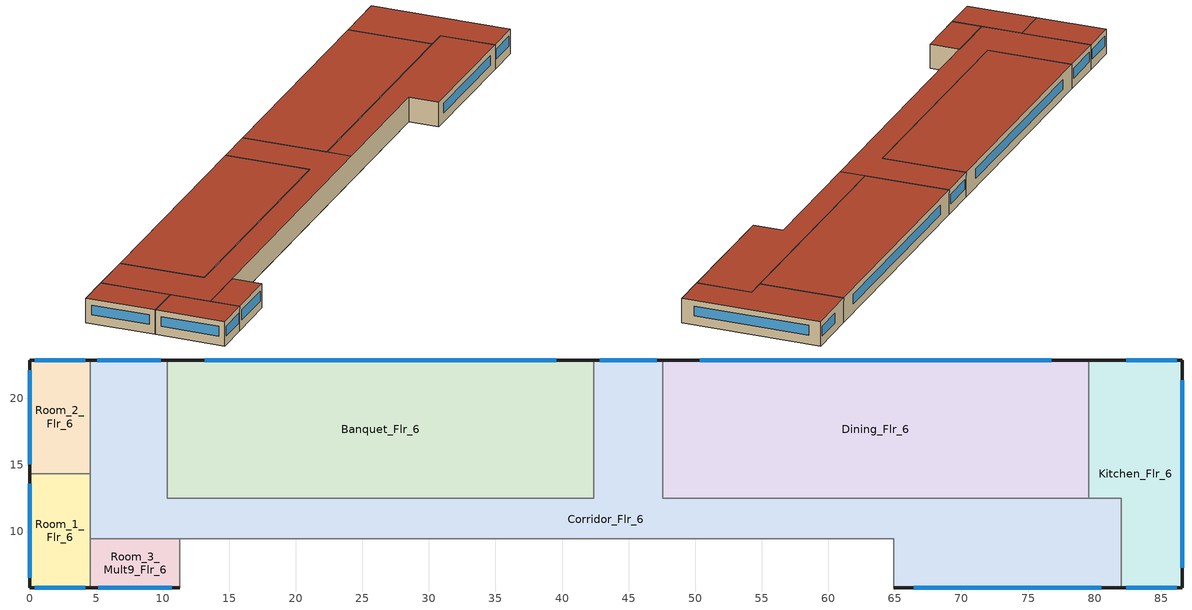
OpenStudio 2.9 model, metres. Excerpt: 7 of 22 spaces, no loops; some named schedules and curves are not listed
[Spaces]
Room_2_Flr_6
 floor adiabatic (Floor Adiabatic construction): 4.57,22.86 4.57,14.33 0,14.33 0,22.86 z16.15
 wall outside: 4.57,22.86 0,22.86 0,14.33 z16.15:19.2
 wall to Room_1_Flr_6: 0,14.33 4.57,14.33 z16.15:19.2
 wall to Corridor_Flr_6: 4.57,14.33 4.57,22.86 z16.15:19.2
 window: 0,22.11 0,15.07 / 4.17,22.86 0.4,22.86 z17.26:18.48
 roof outside: 4.57,14.33 4.57,22.86 0,22.86 0,14.33 z19.2
Banquet_Flr_6
 floor adiabatic (Floor Adiabatic construction): 42.37,22.86 42.37,12.5 10.36,12.5 10.36,22.86 z16.15
 wall outside: 42.37,22.86 10.36,22.86 z16.15:19.2
 wall to Corridor_Flr_6: 10.36,22.86 10.36,12.5 42.37,12.5 42.37,22.86 z16.15:19.2
 window: 39.57,22.86 13.16,22.86 z17.26:18.48
 roof outside: 42.37,12.5 42.37,22.86 10.36,22.86 10.36,12.5 z19.2
Corridor_Flr_6
 floor adiabatic (Floor Adiabatic construction): 47.55,22.86 47.55,12.5 81.99,12.5 81.99,5.79 64.92,5.79 64.92,9.45 4.57,9.45 4.57,22.86 10.36,22.86 10.36,12.5 42.37,12.5 42.37,22.86 z16.15
 wall outside: 64.92,5.79 81.99,5.79 / 47.55,22.86 42.37,22.86 / 10.36,22.86 4.57,22.86 z16.15:19.2
 wall to Room_1_Flr_6: 4.57,14.33 4.57,9.45 z16.15:19.2
 wall to Kitchen_Flr_6: 81.99,5.79 81.99,12.5 79.55,12.5 z16.15:19.2
 wall to Dining_Flr_6: 79.55,12.5 47.55,12.5 47.55,22.86 z16.15:19.2
 wall to Room_3_Mult9_Flr_6: 4.57,9.45 11.28,9.45 z16.15:19.2
 wall adiabatic (Wall Adiabatic construction): 64.92,9.45 64.92,5.79 z16.15:19.2
 wall adiabatic: 11.28,9.45 64.92,9.45 z16.15:19.2
 window: 66.42,5.79 80.5,5.79 / 47.09,22.86 42.82,22.86 / 9.86,22.86 5.08,22.86 z17.26:18.48
 roof outside: 81.99,5.79 81.99,12.5 47.55,12.5 47.55,9.45 64.92,9.45 64.92,5.79 z19.2; 47.55,9.45 47.55,22.86 42.37,22.86 42.37,12.5 10.36,12.5 10.36,22.86 4.57,22.86 4.57,9.45 z19.2
Room_3_Mult9_Flr_6
 floor adiabatic (Floor Adiabatic construction): 11.28,9.45 11.28,5.79 4.57,5.79 4.57,9.45 z16.15
 wall outside: 4.57,5.79 11.28,5.79 z16.15:19.2
 wall to Room_1_Flr_6: 4.57,9.45 4.57,5.79 z16.15:19.2
 wall adiabatic (Wall Adiabatic construction): 11.28,5.79 11.28,9.45 z16.15:19.2
 window: 5.16,5.79 10.69,5.79 z17.26:18.48
 roof outside: 11.28,5.79 11.28,9.45 4.57,9.45 4.57,5.79 z19.2
Dining_Flr_6
 floor adiabatic (Floor Adiabatic construction): 79.55,22.86 79.55,12.5 47.55,12.5 47.55,22.86 z16.15
 wall outside: 79.55,22.86 47.55,22.86 z16.15:19.2
 wall to Kitchen_Flr_6: 79.55,12.5 79.55,22.86 z16.15:19.2
 window: 76.75,22.86 50.35,22.86 z17.26:18.48
 roof outside: 79.55,12.5 79.55,22.86 47.55,22.86 47.55,12.5 z19.2
Room_1_Flr_6
 floor adiabatic (Floor Adiabatic construction): 4.57,14.33 4.57,5.79 0,5.79 0,14.33 z16.15
 wall outside: 0,14.33 0,5.79 4.57,5.79 z16.15:19.2
 window: 0,13.58 0,6.54 / 0.4,5.79 4.17,5.79 z17.26:18.48
 roof outside: 4.57,5.79 4.57,14.33 0,14.33 0,5.79 z19.2
Kitchen_Flr_6
 floor adiabatic (Floor Adiabatic construction): 86.56,22.86 86.56,5.79 81.99,5.79 81.99,12.5 79.55,12.5 79.55,22.86 z16.15
 wall outside: 81.99,5.79 86.56,5.79 86.56,22.86 79.55,22.86 z16.15:19.2
 window: 86.56,7.29 86.56,21.37 / 82.39,5.79 86.16,5.79 / 86.16,22.86 82.39,22.86 z17.26:18.48
 roof outside: 86.56,5.79 86.56,22.86 79.55,22.86 79.55,12.5 81.99,12.5 81.99,5.79 z19.2
[Site]
Chicago Ohare Intl Ap_IL_USA: Latitude {deg}=41.98; Longitude {deg}=-87.92; Time Zone {hr}=-6; Elevation {m}=201; Terrain=City
[Building]
-LargeHotel-ASHRAE 169-2006-5A created: 2020-03-26 09:36:42 -0700: North Axis {deg}=0; Default Construction Set=90.1-2013 - LrgHotel - ASHRAE 169-2006-5A; Standards Number of Stories=7; Standards Number of Above Ground Stories=6; Standards Building Type=LargeHotel
[ClimateZones]
Climate Zone Institution Name 1=ASHRAE; Climate Zone Document Name 1=ANSI/ASHRAE Standard 169; Climate Zone Document Year 1=2006; Climate Zone Value 1=5A
[Site:WaterMainsTemperature]
Calculation Method=Correlation; Annual Average Outdoor Air Temperature {C}=9.925; Maximum Difference In Monthly Average Outdoor Air Temperatures {deltaC}=28.7
[SizingPeriod:DesignDay] Barometric Pressure {Pa}=98934; Sky Clearness=0; Rain Indicator=0; Snow Indicator=0; Day of Month=21; Daylight Saving Time Indicator=0; Humidity Indicating Type=Wetbulb; Dry-Bulb Temperature Range Modifier Type=DefaultMultipliers
Name | Maximum Dry-Bulb Temperature {C} | Daily Dry-Bulb Temperature Range {deltaC} | Humidity Indicating Conditions at Maximum Dry-Bulb | Wind Speed {m/s} | Wind Direction {deg} | Month | Day Type | Solar Model Indicator | ASHRAE Taub | ASHRAE Taud
Chicago Ohare Intl Ap Ann Clg .4% Condns DB=>MWB | 33.3 | 10.5 | 23.7 | 5.2 | 230 | 7 | SummerDesignDay | ASHRAETau | 0.455 | 2.05
Chicago Ohare Intl Ap Ann Htg 99.6% Condns DB | -20 | 0 | -20 | 4.9 | 270 | 1 | WinterDesignDay | ASHRAEClearSky
[Site:GroundTemperature:BuildingSurface]
20.54, 20.52, 20.55, 20.63, 20.72, 23.01, 23.37, 23.43, 23.44, 21.14, 20.8, 20.64
[Material:NoMass] Thermal Absorptance=0.9; Solar Absorptance=0.7
Name | Roughness | Thermal Resistance {m2-K/W} | Visible Absorptance
CP02 CARPET PAD | VeryRough | 0.21648 | 0.8
Nonres_Floor_Insulation | MediumSmooth | 2.88292 | 0.7
Typical Insulation R-14.97 | Smooth | 2.63723 | 0.7
Typical Carpet Pad | Smooth | 0.21648 | 0.8
Typical Insulation R-8.72 | Smooth | 1.53614 | 0.7
Typical Insulation R-30.13 | Smooth | 5.30668 | 0.7
Typical Insulation R-1.15 | Smooth | 0.202509 | 0.7
Typical Insulation R-1.15 1 | Smooth | 0.202527 | 0.7
[Material]
Name | Roughness | Thickness {m} | Conductivity {W/m-K} | Density {kg/m3} | Specific Heat {J/kg-K} | Thermal Absorptance | Solar Absorptance | Visible Absorptance
100mm Normalweight concrete floor | MediumSmooth | 0.1016 | 2.31 | 2322 | 832
G01 13mm gypsum board | Smooth | 0.0127 | 0.16 | 800 | 1090 | 0.9 | 0.7 | 0.5
4 in. Normalweight Concrete Floor | MediumRough | 0.1016 | 2.31 | 2322 | 832 | 0.9 | 0.7 | 0.7
1IN Stucco | Smooth | 0.0253 | 0.6918 | 1858 | 837 | 0.9 | 0.7 | 0.92
8IN CONCRETE HW RefBldg | Rough | 0.2032 | 1.311 | 2240 | 836.8 | 0.9 | 0.7 | 0.7
1/2IN Gypsum | Smooth | 0.0127 | 0.16 | 784.9 | 830 | 0.9 | 0.4 | 0.4
Roof Membrane | VeryRough | 0.0095 | 0.16 | 1121.29 | 1460 | 0.9 | 0.7 | 0.7
Metal Roof Surface; F08 Metal surface | Smooth | 0.0008 | 45.28 | 7824 | 500 | 0.9 | 0.7 | 0.7
8 in. Normalweight Concrete Floor | MediumRough | 0.2032 | 2.31 | 2322 | 832 | 0.9 | 0.7 | 0.7
8 in. Concrete Block Basement Wall | MediumRough | 0.2032 | 1.326 | 1842 | 912 | 0.9 | 0.7 | 0.7
G05 25mm wood | MediumSmooth | 0.0254 | 0.15 | 608 | 1630 | 0.9 | 0.5 | 0.5
Std Wood 6inch | MediumSmooth | 0.15 | 0.12 | 540 | 1210 | 0.9 | 0.7 | 0.7
[Construction]
Floor Adiabatic construction: CP02 CARPET PAD, 100mm Normalweight concrete floor, Nonres_Floor_Insulation
Wall Adiabatic construction; LargeHotel Interior Wall: G01 13mm gypsum board, G01 13mm gypsum board
Typical Insulated Exterior Mass Floor R-17.54: Typical Insulation R-14.97, 4 in. Normalweight Concrete Floor, Typical Carpet Pad
Typical Insulated Exterior Mass Wall R-11.11: 1IN Stucco, 8IN CONCRETE HW RefBldg, Typical Insulation R-8.72, 1/2IN Gypsum
Typical IEAD Roof R-31.25: Roof Membrane, Typical Insulation R-30.13, Metal Roof Surface
LargeHotel Interior Floor: G01 13mm gypsum board, Nonres_Floor_Insulation, 100mm Normalweight concrete floor, CP02 CARPET PAD
LargeHotel Interior Ceiling: CP02 CARPET PAD, 100mm Normalweight concrete floor, Nonres_Floor_Insulation, G01 13mm gypsum board
Typical Insulated Carpeted 8in Slab Floor: 8 in. Normalweight Concrete Floor, Typical Carpet Pad
Typical Insulated Basement Mass Wall: 8 in. Concrete Block Basement Wall
U 0.48 SHGC 0.40 Dbl Ref-D Clr 6mm/13mm: REF D CLEAR 6MM, AIR 13MM, CLEAR 6MM
Typical Insulated Metal Door R-2.0: F08 Metal surface, Typical Insulation R-1.15
U 0.44 SHGC 0.26 Dbl Ref-B-H Clr 6mm/13mm Air: REF B CLEAR HI 6MM, AIR 13MM, CLEAR 6MM
Typical Overhead Door R-2.0: Typical Insulation R-1.15 1
Window_U_0.50_SHGC_0.40_Skylight_Frame_Width_0.430_in: Glass_2052_LayerAvg, Gap_1_W_0_0038, Glass_2027F_LayerAvg
Typical Interior Window: Clear 3mm
Typical Interior Door; Typical Interior Partition: G05 25mm wood
InteriorFurnishings: Std Wood 6inch
[DefaultConstructionSet]
90.1-2013 - LrgHotel - ASHRAE 169-2006-5A: Default Exterior Surface Constructions=Default Surface Constructions 1; Default Interior Surface Constructions=Default Surface Constructions 2; Default Ground Contact Surface Constructions=Default Surface Constructions 3; Default Exterior SubSurface Constructions=Default Sub Surface Constructions 1; Default Interior SubSurface Constructions=Default Sub Surface Constructions 2; Interior Partition Construction=Typical Interior Partition
[DefaultSurfaceConstructions]
Name | Floor Construction | Wall Construction | Roof Ceiling Construction
Default Surface Constructions 1 | Typical Insulated Exterior Mass Floor R-17.54 | Typical Insulated Exterior Mass Wall R-11.11 | Typical IEAD Roof R-31.25
Default Surface Constructions 2 | LargeHotel Interior Floor | LargeHotel Interior Wall | LargeHotel Interior Ceiling
Default Surface Constructions 3 | Typical Insulated Carpeted 8in Slab Floor | Typical Insulated Basement Mass Wall
[DefaultSubSurfaceConstructions]
Name | Fixed Window Construction | Operable Window Construction | Door Construction | Glass Door Construction | Overhead Door Construction | Skylight Construction | Tubular Daylight Dome Construction | Tubular Daylight Diffuser Construction
Default Sub Surface Constructions 1 | U 0.48 SHGC 0.40 Dbl Ref-D Clr 6mm/13mm | U 0.48 SHGC 0.40 Dbl Ref-D Clr 6mm/13mm | Typical Insulated Metal Door R-2.0 | U 0.44 SHGC 0.26 Dbl Ref-B-H Clr 6mm/13mm Air | Typical Overhead Door R-2.0 | Window_U_0.50_SHGC_0.40_Skylight_Frame_Width_0.430_in | Typical Interior Window | Typical Interior Window
Default Sub Surface Constructions 2 | Typical Interior Window | Typical Interior Window | Typical Interior Door
[WindowMaterial:Glazing] Optical Data Type=SpectralAverage; Infrared Transmittance at Normal Incidence=0; Dirt Correction Factor for Solar and Visible Transmittance=1; Solar Diffusing=No
Name | Thickness {m} | Solar Transmittance at Normal Incidence | Front Side Solar Reflectance at Normal Incidence | Back Side Solar Reflectance at Normal Incidence | Visible Transmittance at Normal Incidence | Front Side Visible Reflectance at Normal Incidence | Back Side Visible Reflectance at Normal Incidence | Front Side Infrared Hemispherical Emissivity | Back Side Infrared Hemispherical Emissivity | Conductivity {W/m-K}
REF D CLEAR 6MM | 0.006 | 0.429 | 0.308 | 0.379 | 0.334 | 0.453 | 0.505 | 0.84 | 0.82 | 0.9
CLEAR 6MM | 0.006 | 0.775 | 0.071 | 0.071 | 0.881 | 0.08 | 0.08 | 0.84 | 0.84 | 0.9
REF B CLEAR HI 6MM | 0.006 | 0.24 | 0.16 | 0.32 | 0.3 | 0.16 | 0.29 | 0.84 | 0.6 | 0.9
Glass_2052_LayerAvg | 0.00837 | 0.507767 | 0.054228 | 0.0544931 | 0.586833 | 0.05805 | 0.058397 | 0.84 | 0.84 | 1
Glass_2027F_LayerAvg | 0.004 | 0.369744 | 0.470069 | 0.340935 | 0.765222 | 0.0546 | 0.073741 | 0.03675 | 0.84 | 1
Clear 3mm | 0.003 | 0.837 | 0.075 | 0.075 | 0.898 | 0.081 | 0.081 | 0.84 | 0.84 | 0.9
[WindowMaterial:Gas] Gas Type=Air
Name | Thickness {m}
AIR 13MM | 0.0127
Gap_1_W_0_0038 | 0.0038
[Space] Building Story=Building Story 4; Part of Total Floor Area=Yes
Name | Space Type | Thermal Zone
Room_2_Flr_6 | LargeHotel GuestRoom3 | Room_2_Flr_6 ZN
Banquet_Flr_6 | LargeHotel Banquet | Banquet_Flr_6 ZN
Kitchen_Flr_6 | LargeHotel Kitchen | Kitchen_Flr_6 ZN
Corridor_Flr_6 | LargeHotel Corridor | Corridor_Flr_6 ZN
Room_3_Mult9_Flr_6 | LargeHotel GuestRoom4 | Room_3_Mult9_Flr_6 ZN
Dining_Flr_6 | LargeHotel Banquet | Dining_Flr_6 ZN
Room_1_Flr_6 | LargeHotel GuestRoom3 | Room_1_Flr_6 ZN
[BuildingStory]
Building Story 4: Nominal Z Coordinate {m}=16.152
[SpaceType] Standards Building Type=LargeHotel
Name | Default Schedule Set | Design Specification Outdoor Air Object | Standards Space Type
LargeHotel Banquet | LargeHotel Banquet Schedule Set | LargeHotel Banquet Ventilation | Banquet
LargeHotel Corridor | LargeHotel Corridor Schedule Set | LargeHotel Corridor Ventilation | Corridor
LargeHotel GuestRoom3 | LargeHotel GuestRoom3 Schedule Set | LargeHotel GuestRoom3 Ventilation | GuestRoom3
LargeHotel GuestRoom4 | LargeHotel GuestRoom4 Schedule Set | LargeHotel GuestRoom4 Ventilation | GuestRoom4
LargeHotel Kitchen | LargeHotel Kitchen Schedule Set | LargeHotel Kitchen Ventilation | Kitchen
[People:Definition] Number of People Calculation Method=People/Area; Fraction Radiant=0.3
Name | People per Space Floor Area {person/m2}
LargeHotel Banquet People Definition | 0.753474
LargeHotel GuestRoom3 People Definition | 0.0384272
LargeHotel GuestRoom4 People Definition | 0.061139
LargeHotel Kitchen People Definition | 0.215278
[People] Work Efficiency Schedule=Work Efficiency Schedule; Clothing Insulation Schedule=Clothing Schedule; Air Velocity Schedule=Air Velocity Schedule; Multiplier=1
Name | People Definition | Space or SpaceType
LargeHotel Banquet People | LargeHotel Banquet People Definition | LargeHotel Banquet
LargeHotel GuestRoom3 People | LargeHotel GuestRoom3 People Definition | LargeHotel GuestRoom3
LargeHotel GuestRoom4 People | LargeHotel GuestRoom4 People Definition | LargeHotel GuestRoom4
LargeHotel Kitchen People | LargeHotel Kitchen People Definition | LargeHotel Kitchen
[Lights:Definition] Design Level Calculation Method=Watts/Area; Fraction Radiant=0.7; Fraction Visible=0.2; Return Air Fraction=0
Name | Watts per Space Floor Area {W/m2}
LargeHotel Banquet Lights Definition | 9.57988
LargeHotel Corridor Lights Definition | 7.10418
LargeHotel GuestRoom3 Lights Definition; LargeHotel GuestRoom4 Lights Definition | 9.79516
LargeHotel Kitchen Lights Definition | 13.0243
[Lights] Fraction Replaceable=1
Name | Lights Definition | Space or SpaceType
LargeHotel Banquet Lights | LargeHotel Banquet Lights Definition | LargeHotel Banquet
LargeHotel Corridor Lights | LargeHotel Corridor Lights Definition | LargeHotel Corridor
LargeHotel GuestRoom3 Lights | LargeHotel GuestRoom3 Lights Definition | LargeHotel GuestRoom3
LargeHotel GuestRoom4 Lights | LargeHotel GuestRoom4 Lights Definition | LargeHotel GuestRoom4
LargeHotel Kitchen Lights | LargeHotel Kitchen Lights Definition | LargeHotel Kitchen
[ElectricEquipment:Definition]
Name | Design Level Calculation Method | Watts per Space Floor Area {W/m2} | Fraction Latent | Fraction Radiant | Fraction Lost | Design Level {W}
LargeHotel Banquet Elec Equip Definition | Watts/Area | 67.8234 | 0 | 0.5 | 0
LargeHotel GuestRoom3 Elec Equip Definition | Watts/Area | 6.74897 | 0 | 0.5 | 0
LargeHotel GuestRoom4 Elec Equip Definition | Watts/Area | 10.5163 | 0 | 0.5 | 0
LargeHotel Kitchen Elec Equip Definition | Watts/Area | 508.057 | 0.2 | 0.5 | 0.1
Kitchen Electric Equipment Definition1 | EquipmentLevel |  | 0 | 0.25 | 0 | 457.7
Kitchen Electric Equipment Definition2 | EquipmentLevel |  | 0 | 0.25 | 0 | 285
[ElectricEquipment]
Name | Electric Equipment Definition | Space or SpaceType | Schedule
LargeHotel Banquet Elec Equip | LargeHotel Banquet Elec Equip Definition | LargeHotel Banquet
LargeHotel GuestRoom3 Elec Equip | LargeHotel GuestRoom3 Elec Equip Definition | LargeHotel GuestRoom3
LargeHotel GuestRoom4 Elec Equip | LargeHotel GuestRoom4 Elec Equip Definition | LargeHotel GuestRoom4
LargeHotel Kitchen Elec Equip | LargeHotel Kitchen Elec Equip Definition | LargeHotel Kitchen
Kitchen_Reach-in-Freezer | Kitchen Electric Equipment Definition1 | LargeHotel Kitchen | HotelLarge ALWAYS_ON
Kitchen_Reach-in-Refrigerator | Kitchen Electric Equipment Definition2 | LargeHotel Kitchen | HotelLarge ALWAYS_ON
[DesignSpecification:OutdoorAir] Outdoor Air Method=Sum
Name | Outdoor Air Flow per Person {m3/s-person} | Outdoor Air Flow per Floor Area {m3/s-m2}
LargeHotel Banquet Ventilation; LargeHotel GuestRoom3 Ventilation; LargeHotel GuestRoom4 Ventilation | 0.00235974 | 0.0003048
LargeHotel Corridor Ventilation |  | 0.0003048
LargeHotel Kitchen Ventilation | 0.00353961 | 0.0009144
[DefaultScheduleSet] People Activity Level Schedule=HotelLarge ACTIVITY_SCH; Infiltration Schedule=HotelLarge INFIL_QUARTER_ON_SCH
Name | Number of People Schedule | Lighting Schedule | Electric Equipment Schedule | Gas Equipment Schedule
LargeHotel Banquet Schedule Set | HotelLarge BLDG_OCC_SCH | HotelLarge BLDG_LIGHT_SCH_2013 | HotelLarge Kitchen_Elec_Equip_SCH
LargeHotel Corridor Schedule Set | HotelLarge BLDG_OCC_SCH | HotelLarge BLDG_LIGHT_CORRIDOR_SCH_2013 | HotelLarge BLDG_EQUIP_SCH
LargeHotel GuestRoom3 Schedule Set; LargeHotel GuestRoom4 Schedule Set | HotelLarge GuestRoom_Occ_Sch | HotelLarge BLDG_LIGHT_GUESTROOM_SCH_2013 | HotelLarge GuestRoom_Eqp_Sch_Adva
LargeHotel Kitchen Schedule Set | HotelLarge BLDG_OCC_SCH | HotelLarge BLDG_LIGHT_SCH_2013 | HotelLarge Kitchen_Elec_Equip_SCH | HotelLarge Kitchen_Gas_Equip_SCH
[ThermostatSetpoint:DualSetpoint]
Name | Heating Setpoint Temperature Schedule | Cooling Setpoint Temperature Schedule
LargeHotel Banquet Thermostat 1; LargeHotel Corridor Thermostat 1; LargeHotel Banquet Thermostat 2; LargeHotel Kitchen Thermostat 1 | HotelLarge HTGSETP_SCH | HotelLarge CLGSETP_SCH
LargeHotel GuestRoom3 Thermostat 1; LargeHotel GuestRoom3 Thermostat 2; LargeHotel GuestRoom4 Thermostat 1 | HotelLarge Adva_OccGuestRoom_HtgSP_Sch | HotelLarge Adva_OccGuestRoom_ClgSP_Sch
[GasEquipment:Definition]
LargeHotel Kitchen Gas Equip Definition: Design Level Calculation Method=Watts/Area; Watts per Space Floor Area {W/m2}=2419.57; Fraction Latent=0.1; Fraction Radiant=0.2; Fraction Lost=0.7
[GasEquipment]
LargeHotel Kitchen Gas Equip: Gas Equipment Definition=LargeHotel Kitchen Gas Equip Definition; Space or SpaceType=LargeHotel Kitchen
[SpaceInfiltration:DesignFlowRate] Schedule=HotelLarge INFIL_QUARTER_ON_SCH; Design Flow Rate Calculation Method=Flow/ExteriorArea; Constant Term Coefficient=0; Temperature Term Coefficient=0; Velocity Term Coefficient=0.224; Velocity Squared Term Coefficient=0
Name | Space or SpaceType | Flow per Exterior Surface Area {m3/s-m2}
Banquet_Flr_6 Infiltration | Banquet_Flr_6 | 0.00012945
Corridor_Flr_6 Infiltration | Corridor_Flr_6 | 9.78354e-05
Dining_Flr_6 Infiltration | Dining_Flr_6 | 0.00012945
Kitchen_Flr_6 Infiltration | Kitchen_Flr_6 | 0.00026092
Room_1_Flr_6 Infiltration | Room_1_Flr_6 | 0.000288134
Room_2_Flr_6 Infiltration | Room_2_Flr_6 | 0.000288139
Room_3_Mult9_Flr_6 Infiltration | Room_3_Mult9_Flr_6 | 0.000258882
[ThermalZone] Use Ideal Air Loads=No
Name | Thermostat | Multiplier
Banquet_Flr_6 ZN | LargeHotel Banquet Thermostat 1
Corridor_Flr_6 ZN | LargeHotel Corridor Thermostat 1
Dining_Flr_6 ZN | LargeHotel Banquet Thermostat 2
Kitchen_Flr_6 ZN | LargeHotel Kitchen Thermostat 1
Room_1_Flr_6 ZN | LargeHotel GuestRoom3 Thermostat 1
Room_2_Flr_6 ZN | LargeHotel GuestRoom3 Thermostat 2
Room_3_Mult9_Flr_6 ZN | LargeHotel GuestRoom4 Thermostat 1 | 9
[AvailabilityManager:NightCycle] Applicability Schedule=Always On Discrete; Control Type=CycleOnAny; Thermostat Tolerance {deltaC}=1
Name | Cycling Run Time {s}
Availability Manager Night Cycle 1 | 1800
Availability Manager Night Cycle 2 | 3600
[Refrigeration:Compressor] Refrigeration Compressor Power Curve=New_Low_Temp_Comp_Pwr_Curve; Refrigeration Compressor Capacity Curve=New_Low_Temp_Comp_Cap_Curve; Rated Return Gas Temperature {C}=18.3; Rated Subcooling {deltaC}=0
Refrigeration Compressor 1; Refrigeration Compressor 2; Refrigeration Compressor 3; Refrigeration Compressor 4; Refrigeration Compressor 5; Refrigeration Compressor 6; Refrigeration Compressor 7; Refrigeration Compressor 8; Refrigeration Compressor 9; Refrigeration Compressor 10; Refrigeration Compressor 11; Refrigeration Compressor 12; Refrigeration Compressor 13; Refrigeration Compressor 14; Refrigeration Compressor 15; Refrigeration Compressor 16; Refrigeration Compressor 17; Refrigeration Compressor 18; Refrigeration Compressor 19; Refrigeration Compressor 20
[InternalMass:Definition]
Internal Mass Definition 1: Construction=InteriorFurnishings; Design Level Calculation Method=SurfaceArea/Area; Surface Area per Space Floor Area=2
[InternalMass] Internal Mass Definition=Internal Mass Definition 1; Multiplier=1
Name | Space or SpaceType
Room_2_Flr_6 Mass | Room_2_Flr_6
Banquet_Flr_6 Mass | Banquet_Flr_6
Kitchen_Flr_6 Mass | Kitchen_Flr_6
Corridor_Flr_6 Mass | Corridor_Flr_6
Room_3_Mult9_Flr_6 Mass | Room_3_Mult9_Flr_6
Dining_Flr_6 Mass | Dining_Flr_6
Room_1_Flr_6 Mass | Room_1_Flr_6
[EnergyManagementSystem:Sensor]
Mains_Water_Temp_Sen: Output Variable or Output Meter Index Key=Environment; Output Variable or Output Meter=Site Mains Water Temperature
[EnergyManagementSystem:Actuator]
Mains_Water_Temp_Act: Actuated Component=Mains Water Temperature; Actuated Component Type=Schedule:Constant; Actuated Component Control Type=Schedule Value
[EnergyManagementSystem:Program]
Mains_Water_Prg: SET Mains_Water_Temp_Act = Mains_Water_Temp_Sen
[EnergyManagementSystem:ProgramCallingManager]
Mains_Water_Prg_Mgr: BeginTimestepBeforePredictor; Mains_Water_Prg
[Exterior:Lights:Definition]
NonDimming Exterior Lights Def: Design Level {W}=15666
[Exterior:Lights]
NonDimming Exterior Lights Def: Exterior Lights Definition=NonDimming Exterior Lights Def; Schedule=Always On; Control Option=AstronomicalClock
[Exterior:FuelEquipment:Definition]
Name | Design Level {W}
Fuel equipment 1 Def | 122222
Fuel equipment 2 Def | 375.9
[Exterior:FuelEquipment] Fuel Use Type=Electricity
Name | Exterior Fuel Equipment Definition | Schedule
Fuel equipment 1 | Fuel equipment 1 Def | HotelLarge BLDG_ELEVATORS
Fuel equipment 2 | Fuel equipment 2 Def | HotelLarge ELEV_LIGHT_FAN_SCH_ADD_DF
[Schedule:Ruleset]
Name | Default Day Schedule | Summer Design Day Schedule | Winter Design Day Schedule
HotelLarge ACTIVITY_SCH | HotelLarge ACTIVITY_SCH Default | HotelLarge ACTIVITY_SCH Summer Design Day | HotelLarge ACTIVITY_SCH Winter Design Day
HotelLarge INFIL_QUARTER_ON_SCH | HotelLarge INFIL_QUARTER_ON_SCH Default | HotelLarge INFIL_QUARTER_ON_SCH Summer Design Day | HotelLarge INFIL_QUARTER_ON_SCH Winter Design Day
HotelLarge HTGSETP_SCH | HotelLarge HTGSETP_SCH Default | HotelLarge HTGSETP_SCH Summer Design Day | HotelLarge HTGSETP_SCH Winter Design Day
HotelLarge CLGSETP_SCH | HotelLarge CLGSETP_SCH Default | HotelLarge CLGSETP_SCH Summer Design Day | HotelLarge CLGSETP_SCH Winter Design Day
HotelLarge GuestRoom_Occ_Sch | HotelLarge GuestRoom_Occ_Sch Default | HotelLarge GuestRoom_Occ_Sch Summer Design Day | HotelLarge GuestRoom_Occ_Sch Winter Design Day
HotelLarge BLDG_LIGHT_GUESTROOM_SCH_2013 | HotelLarge BLDG_LIGHT_GUESTROOM_SCH_2013 Default | HotelLarge BLDG_LIGHT_GUESTROOM_SCH_2013 Summer Design Day | HotelLarge BLDG_LIGHT_GUESTROOM_SCH_2013 Winter Design Day
HotelLarge Adva_OccGuestRoom_HtgSP_Sch | HotelLarge Adva_OccGuestRoom_HtgSP_Sch Default | HotelLarge Adva_OccGuestRoom_HtgSP_Sch Summer Design Day | HotelLarge Adva_OccGuestRoom_HtgSP_Sch Winter Design Day
HotelLarge Adva_OccGuestRoom_ClgSP_Sch | HotelLarge Adva_OccGuestRoom_ClgSP_Sch Default | HotelLarge Adva_OccGuestRoom_ClgSP_Sch Summer Design Day | HotelLarge Adva_OccGuestRoom_ClgSP_Sch Winter Design Day
Always On | Always On Default
HotelLarge BLDG_ELEVATORS | HotelLarge BLDG_ELEVATORS Default | HotelLarge BLDG_ELEVATORS Summer Design Day | HotelLarge BLDG_ELEVATORS Winter Design Day
HotelLarge ELEV_LIGHT_FAN_SCH_ADD_DF | HotelLarge ELEV_LIGHT_FAN_SCH_ADD_DF Default | HotelLarge ELEV_LIGHT_FAN_SCH_ADD_DF Summer Design Day | HotelLarge ELEV_LIGHT_FAN_SCH_ADD_DF Winter Design Day
